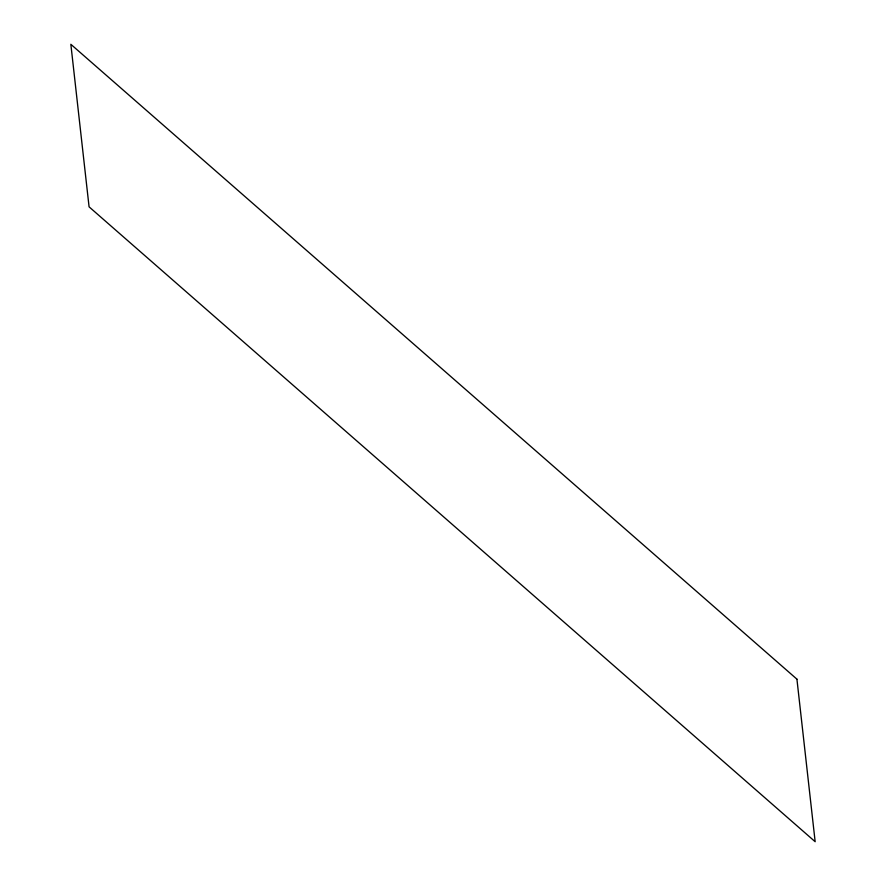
<?xml version="1.0" encoding="UTF-8"?>
<svg xmlns="http://www.w3.org/2000/svg" width="886" height="886" viewBox="0 0 886 886"><rect width="100%" height="100%" fill="white"/><g stroke="black" fill="none" stroke-linecap="round" stroke-linejoin="round"><path stroke-width="1.33" d="M796.924 679.163L70.847 44.3L89.076 206.837L815.153 841.7L796.924 679.163"/></g></svg>
